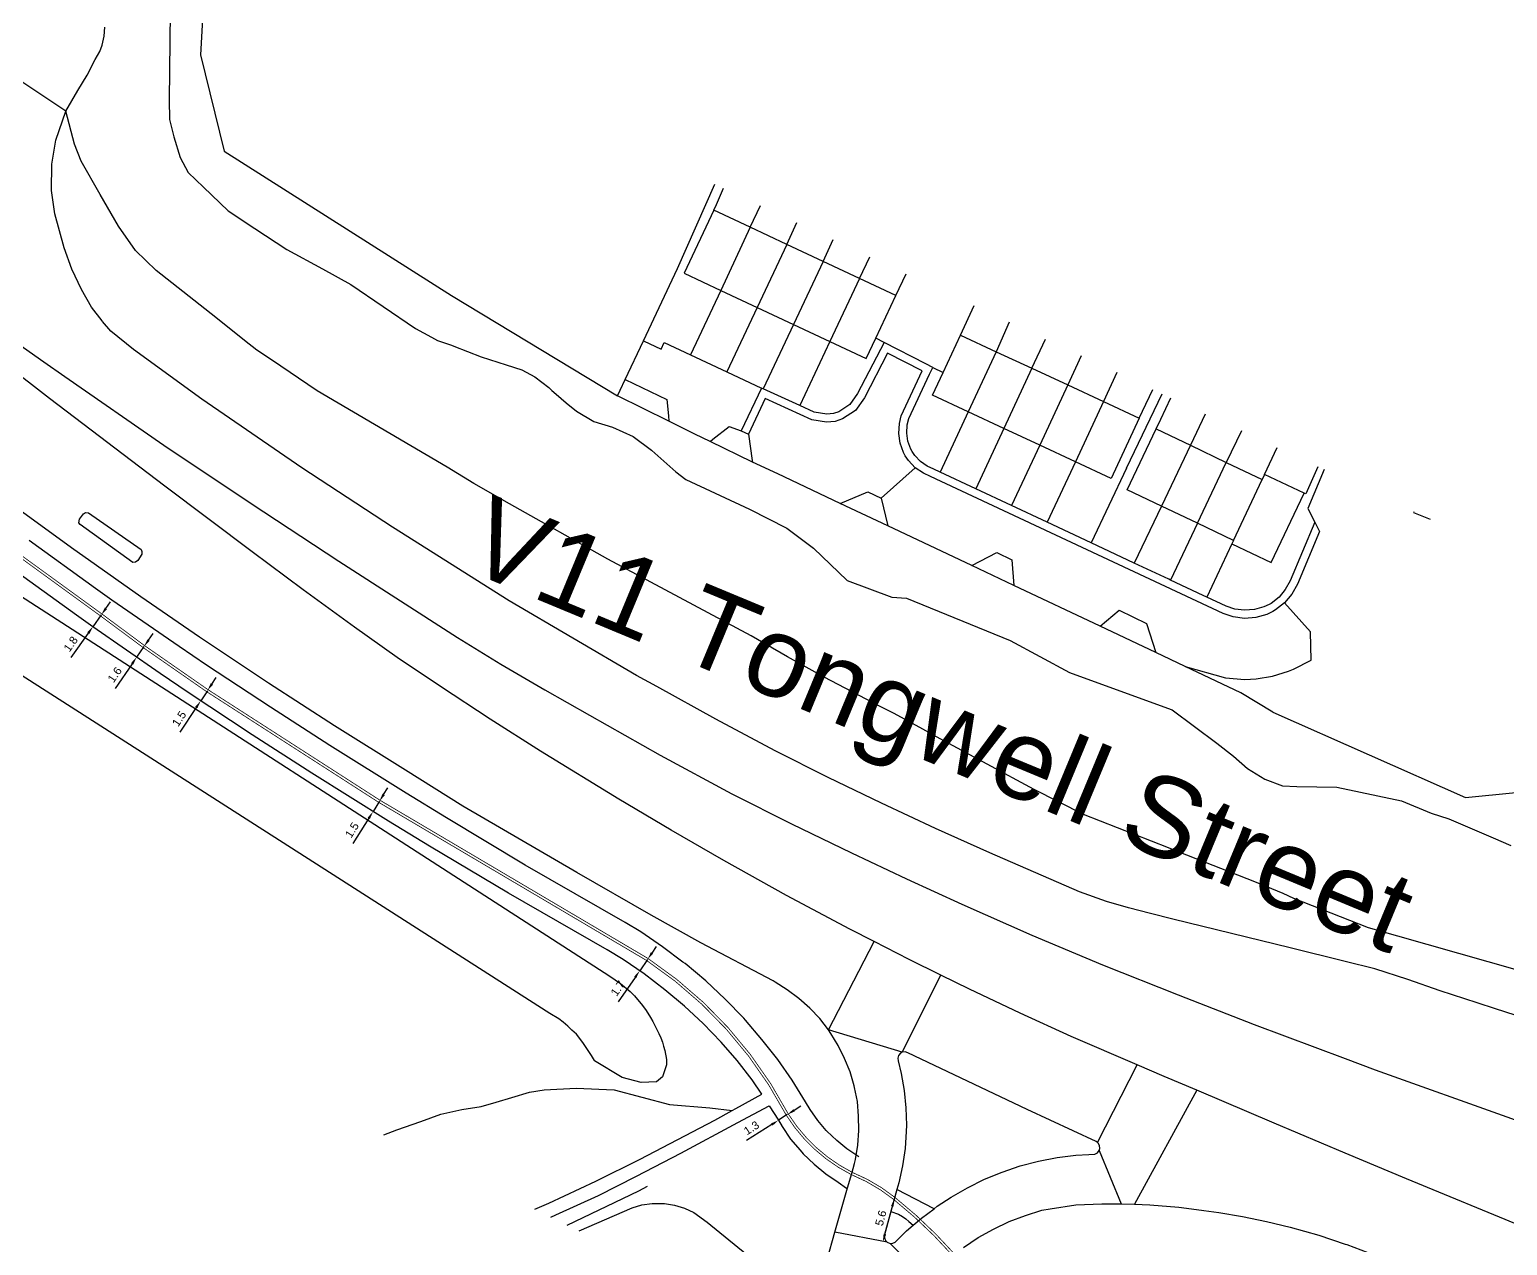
# Model space of a CAD drawing. Header units: millimetres. Extents: x 111502 to 977541, y 8702 to 1044108.
# Drawn here: x 488835.6 to 489020.3, y 239511.8 to 239663.6 of the extents above; entities that cross this region are included whole.
import ezdxf

# ---------------------------------------------------------------- set-up
doc = ezdxf.new("R2010")
doc.units = ezdxf.units.MM
doc.header["$LTSCALE"] = 0.25
doc.linetypes.add('DASHED2', pattern=[9.525, 6.35, -3.175])
for name, color, linetype in [('E HVSS As Laid Dimensions', 30, 'Continuous'), ('E HVSS As Laid HV', 10, 'Continuous'), ('X HVSS Site Background', 8, 'Continuous')]:
    doc.layers.add(name, color=color, linetype=linetype)
doc.styles.add('Arial', font='arial.ttf')
doc.dimstyles.new('HVSS AsLaid', dxfattribs={"dimtxt": 1, "dimasz": 1, "dimexe": 0, "dimexo": 0, "dimgap": 0.5, "dimtad": 1, "dimdec": 1, "dimzin": 1, "dimdsep": 46, "dimtxsty": 'Arial', "dimcen": 0.09, "dimadec": 0, "dimazin": 0, "dimtfac": 1, "dimtdec": 1, "dimtmove": 0, "dimatfit": 3, "dimfxl": 1, "dimtolj": 1, "dimtzin": 0, "dimarcsym": 0})

# ---------------------------------------------------------------- blocks, each defined once
blk = doc.blocks.new('OS MAP 060722')
at = {"layer": 'X HVSS Site Background'}
for points in [[(42.63, 539.5), (42.48, 528.55), (42.53, 526.1), (43.09, 523.95), (43.86, 521.37), (44.88, 519.48), (46.81, 517.63), (49.88, 514.69), (53.22, 512.49), (57.19, 509.88), (61.66, 507.44), (65.21, 505.5), (73.28, 499.99), (75.29, 498.9), (76.02, 498.51), (77.77, 497.9), (78.08, 497.8), (81.48, 496.46), (84.59, 495.45), (86.55, 494.81), (88.19, 493.97), (89.91, 492.61), (90.31, 492.26), (90.83, 491.8), (92.08, 490.7), (93.37, 489.68), (95.56, 488.37), (97.89, 487.65), (100.46, 486.51), (102.75, 484.78), (102.78, 484.75), (105.8, 482.1), (107.03, 481.12), (114.98, 477.44), (119.67, 475.03), (122.98, 472.54), (127.21, 468.51), (132.76, 466.43), (134.62, 466.29), (147.54, 461.01), (154.97, 457.01), (158.5, 455.73), (167.79, 452.36), (173.39, 448.21), (175.46, 446.55), (177.22, 445.04), (179.38, 443.68), (181.57, 442.88), (183.39, 442.77), (188.38, 442.71), (196.45, 441.01), (200.15, 439.45), (202.34, 438.73), (207.88, 436.35), (210.09, 435.4)], [(127.67, 662.24), (121.27, 663.59), (121.24, 663.58), (120.8, 663.44), (101.62, 642.9), (89.09, 629.46), (74.86, 614.19), (49.26, 586.65), (47.01, 544.65), (46.4, 534.16), (49.39, 522.14), (77.78, 504.11), (98.49, 491.58)], [(29.58, 527.14), (31.07, 529.74), (32.27, 531.64), (33.27, 533.59), (33.82, 534.59), (34.12, 535.39), (34.37, 536.49), (34.47, 537.64)], [(29.58, 527.14), (20.56, 533.13)], [(219.17, 411.48), (208.18, 415), (205.9, 415.77), (201.29, 417.26), (197.22, 418.69), (193.11, 420.01), (189.42, 420.93), (182.55, 422.63), (175.21, 424.42), (167.86, 426.21), (165.1, 426.91), (162.34, 427.63), (159.59, 428.4), (156.22, 429.63), (145.02, 434.48), (138.23, 437.54), (131.47, 440.68), (124.81, 443.89), (118.22, 447.23), (110.78, 451.18), (103.42, 455.29), (100.89, 456.64), (84.96, 465.96), (70.4, 475.19), (59.07, 482.58), (46.6, 491.18), (38.03, 497.38), (35.21, 499.64), (34.18, 500.87), (34.12, 500.95), (32.78, 502.66), (31.53, 504.88), (30.33, 507.41), (29.38, 510.05), (28.21, 514.3), (27.82, 517.25), (27.83, 520.51), (28.36, 523.51), (29.58, 527.14)], [(222.8, 416.48), (199.65, 423.03), (192.31, 425.11), (183, 428.8), (181.66, 429.41), (178.12, 430.86), (168.69, 434.58), (167.34, 435.11), (156.72, 439.3), (150.54, 442.4), (138.81, 448.72), (136.26, 450.17), (132.97, 451.92), (131.34, 452.79), (124.32, 456.42), (119.74, 458.99), (115.22, 461.59), (97.31, 471.16), (85.01, 478.09), (80.54, 480.61), (77.23, 482.66), (60.99, 492.22), (55.28, 496.06), (53.45, 497.3), (51.93, 498.5), (48.32, 501.36), (40.87, 507.25), (38.29, 509.72), (36.18, 512.77), (33.86, 516.75), (31.49, 520.9), (30.69, 523.02), (29.58, 527.14)], [(124.87, 412.39), (123.77, 413.79), (122.52, 415.09), (121.17, 416.29), (119.72, 417.39), (118.22, 418.34), (117.97, 418.49), (108.92, 423.24), (102.72, 426.69), (93.42, 432.04), (79.17, 440.34), (72.02, 444.84), (63.17, 450.34), (54.92, 455.69), (46.27, 461.44), (38.97, 466.49), (30.32, 472.59), (22.82, 478.04)], [(101.75, 498.47), (106.01, 507.5), (110.68, 518.02)], [(110.55, 514.77), (110.87, 515.49), (111.76, 517.51)], [(128.67, 396.53), (127.16, 397.5), (125.89, 398.54), (124.67, 399.71), (124.56, 399.82), (123.52, 401.05), (122.56, 402.43), (121.98, 403.41), (120.31, 406.09), (118.53, 408.69), (116.54, 411.18), (114.49, 413.58), (114.27, 413.86), (111.97, 416.21), (109.54, 418.49), (106.96, 420.66), (106.68, 420.82), (104.11, 422.75), (101.42, 424.63), (99.48, 425.8), (86.98, 432.96), (77.14, 438.85), (72.1, 441.94), (62.56, 447.89), (55.17, 452.68), (47.18, 457.92), (43.74, 460.27), (35.35, 466.06), (33.3, 467.51), (25.02, 473.5)], [(115.09, 512.63), (116.37, 515.35)], [(110.55, 514.77), (106.85, 506.9), (111.4, 504.76)], [(115.09, 512.63), (110.55, 514.77)], [(115.09, 512.63), (111.4, 504.76)], [(119.64, 510.5), (115.09, 512.63)], [(119.64, 510.5), (120.92, 513.22)], [(119.64, 510.5), (115.95, 502.63)], [(124.19, 508.37), (119.64, 510.5)], [(124.19, 508.37), (125.46, 511.09)], [(124.19, 508.37), (120.49, 500.5)], [(128.73, 506.24), (124.19, 508.37)], [(128.73, 506.24), (130.01, 508.96)], [(11.83, 506.42), (26.86, 495.82), (29.47, 494.01), (41.84, 485.42), (52.73, 478.13), (63.68, 470.94), (78.5, 461.4), (83.95, 458.08), (89.45, 454.86), (94.99, 451.68), (103.85, 446.69), (112.81, 441.88), (120.25, 438.12), (127.75, 434.48), (134.62, 431.25), (141.51, 428.09), (150.27, 424.22), (159.1, 420.52), (168.56, 416.74), (178.06, 413.07), (189.42, 408.8), (193.14, 407.4), (210.2, 401.3), (222.78, 396.58)], [(128.73, 506.24), (125.04, 498.36)], [(133.28, 504.1), (128.73, 506.24)], [(133.28, 504.1), (134.56, 506.83)], [(130.57, 423.4), (127.51, 424.97), (119.61, 429.17), (111.79, 433.52), (105.22, 437.33), (98.68, 441.2), (88.89, 447.18), (82.61, 451.19), (76.38, 455.27), (70.98, 458.91), (65.66, 462.67), (59.26, 467.35), (52.88, 472.08), (41.95, 480.29), (27.57, 491.25), (17.05, 499.36), (9.1, 505.59)], [(111.4, 504.76), (107.62, 496.7)], [(111.4, 504.76), (115.95, 502.63)], [(130.78, 498.78), (133.28, 504.1)], [(115.95, 502.63), (112.17, 494.57)], [(115.95, 502.63), (120.49, 500.5)], [(141.34, 499.17), (143.05, 502.85)], [(120.49, 500.5), (116.72, 492.45)], [(120.49, 500.5), (125.04, 498.36)], [(147.43, 500.8), (145.81, 497.09)], [(125.04, 498.36), (129.59, 496.23), (130.78, 498.78)], [(131.8, 498.26), (130.78, 498.78)], [(139.17, 494.49), (141.34, 499.17)], [(141.34, 499.17), (145.81, 497.09)], [(150.28, 495.02), (151.96, 498.67)], [(99.46, 493.64), (101.75, 498.47)], [(101.75, 498.47), (103.96, 497.42), (104.33, 498.23), (107.62, 496.7)], [(107.62, 496.7), (112.17, 494.57)], [(135.71, 482.6), (134.87, 483.49), (134.46, 484.09), (134.23, 484.52), (133.82, 485.67), (133.64, 486.88), (133.72, 488.11), (133.96, 489.07), (136.58, 494.69), (132.23, 496.91), (129.36, 491.33), (128.23, 489.76), (126.61, 488.69), (125.69, 488.39), (124.61, 488.28), (122.77, 488.6), (116.97, 491.23), (114.86, 486.79)], [(125.04, 498.36), (121.29, 490.37)], [(131.8, 498.26), (128.5, 491.86), (127.52, 490.49), (126.17, 489.6), (125.48, 489.38), (124.64, 489.29), (123.07, 489.56), (121.29, 490.37)], [(137.9, 495.14), (137.04, 495.58), (131.8, 498.26)], [(145.81, 497.09), (142.31, 489.58)], [(145.81, 497.09), (150.28, 495.02)], [(138.81, 482.05), (138.03, 482.41), (137.21, 482.78), (136.37, 483.37), (135.65, 484.12), (135.32, 484.61), (135.15, 484.93), (134.79, 485.91), (134.65, 486.93), (134.71, 487.95), (134.91, 488.73), (137.49, 494.27), (137.9, 495.14)], [(137.9, 495.14), (139.17, 494.49)], [(150.28, 495.02), (146.78, 487.5)], [(150.28, 495.02), (154.75, 492.94)], [(156.44, 496.58), (154.75, 492.94)], [(98.49, 491.58), (98.83, 492.3), (99.46, 493.64)], [(99.46, 493.64), (104.67, 491.14), (104.87, 489.1), (104.94, 488.4)], [(112.17, 494.57), (116.49, 492.55)], [(142.31, 489.58), (137.85, 491.65), (139.17, 494.49)], [(154.75, 492.94), (151.25, 485.42)], [(154.75, 492.94), (159.21, 490.86)], [(160.9, 494.49), (159.21, 490.86)], [(104.94, 488.4), (98.49, 491.58)], [(116.49, 492.55), (113.96, 487.22)], [(116.72, 492.45), (116.49, 492.55)], [(121.29, 490.37), (116.72, 492.45)], [(162.09, 482.53), (166.53, 491.85)], [(163.68, 488.78), (164.09, 489.65), (165.39, 492.38)], [(165.8, 487.44), (166.39, 488.68), (167.65, 491.32)], [(142.31, 489.58), (138.81, 482.05)], [(146.78, 487.5), (142.31, 489.58)], [(159.21, 490.86), (155.72, 483.35)], [(159.21, 490.86), (163.68, 488.78)], [(171.94, 489.31), (170.07, 485.4)], [(110.07, 485.88), (108.17, 486.8), (104.94, 488.4)], [(110.07, 485.88), (110.42, 486.15), (112.45, 487.73), (113.96, 487.22)], [(146.78, 487.5), (143.28, 479.96)], [(151.25, 485.42), (146.78, 487.5)], [(163.68, 488.78), (160.19, 481.27), (155.72, 483.35)], [(166.46, 477.81), (162.18, 479.85), (165.8, 487.44)], [(165.8, 487.44), (170.07, 485.4)], [(115.38, 483.31), (110.07, 485.88)], [(113.96, 487.22), (114.86, 486.79)], [(114.86, 486.79), (115.35, 483.52), (115.38, 483.31)], [(176.44, 487.21), (174.56, 483.26)], [(151.25, 485.42), (147.74, 477.87)], [(155.72, 483.35), (151.25, 485.42)], [(170.07, 485.4), (166.46, 477.81)], [(170.07, 485.4), (174.56, 483.26)], [(179.33, 481.77), (180.91, 485.11)], [(126.34, 478.13), (118.52, 481.83), (115.38, 483.31)], [(131.46, 478.79), (135.71, 482.6)], [(181.84, 465.72), (180.72, 464.83), (180.39, 464.64), (179.61, 464.27), (178.24, 463.89), (176.82, 463.78), (175.4, 463.96), (174.18, 464.37), (137.61, 481.51), (136.72, 481.91), (135.71, 482.6)], [(143.28, 479.96), (138.81, 482.05)], [(155.72, 483.35), (152.2, 475.78)], [(162.09, 482.53), (157.66, 473.22)], [(170.95, 475.67), (174.56, 483.26)], [(174.56, 483.26), (179.03, 481.14)], [(186, 482.73), (184.48, 479.35), (184.27, 479.44)], [(186.78, 482.36), (184.75, 477.52), (185.61, 475.81)], [(175.44, 473.53), (179.03, 481.14)], [(179.33, 481.77), (179.03, 481.14)], [(184.27, 479.44), (179.33, 481.77)], [(112.83, 402.3), (113.27, 402.54), (116.52, 404.34), (115.32, 406.14), (113.47, 408.54), (111.47, 410.84), (109.22, 413.19), (106.87, 415.34), (104.42, 417.39), (101.82, 419.39), (99.22, 421.19), (97.22, 422.39), (84.87, 429.44), (75.02, 435.34), (69.92, 438.44), (60.32, 444.44), (52.87, 449.24), (44.87, 454.54), (41.37, 456.89), (32.97, 462.74), (30.92, 464.19), (22.57, 470.24), (18.32, 473.39), (11.62, 478.44)], [(126.34, 478.13), (129.77, 479.58), (131.46, 478.79)], [(131.46, 478.79), (132.28, 475.33)], [(147.74, 477.87), (143.28, 479.96)], [(175.24, 473.1), (180.18, 470.77), (184.27, 479.44)], [(31.37, 475.51), (31.21, 475.71), (31.28, 476.18), (31.78, 476.85), (32.06, 477.02), (32.44, 476.96), (39.01, 472.37), (39.09, 472.14), (39.07, 471.82), (38.58, 471.01), (38.31, 470.79), (37.95, 470.76), (31.37, 475.51)], [(132.28, 475.33), (126.34, 478.13)], [(152.2, 475.78), (147.74, 477.87)], [(166.46, 477.81), (163.07, 470.68)], [(170.95, 475.67), (166.46, 477.81)], [(198, 477.11), (197.96, 477.02), (200.02, 476.16)], [(142.76, 470.37), (132.28, 475.33)], [(157.66, 473.22), (152.2, 475.78)], [(170.95, 475.67), (167.57, 468.57)], [(175.44, 473.53), (170.95, 475.67)], [(185.61, 475.81), (182.54, 468.49), (181.93, 467.37), (181.15, 466.44), (180.16, 465.66), (179.92, 465.52), (179.26, 465.21), (178.07, 464.88), (176.85, 464.79), (175.63, 464.94), (174.56, 465.3), (172.11, 466.45)], [(185.61, 475.81), (186.2, 474.63), (183.45, 468.06), (182.76, 466.81), (181.84, 465.72)], [(163.07, 470.68), (157.66, 473.22)], [(175.24, 473.1), (172.11, 466.45)], [(175.44, 473.53), (175.24, 473.1)], [(18.02, 470.39), (97.57, 419.09), (98.87, 418.19), (100.07, 417.19), (100.62, 416.64), (101.62, 415.44), (102.07, 414.79), (102.62, 413.94), (102.92, 413.44), (103.67, 411.94), (103.92, 411.39), (104.12, 410.84), (104.27, 410.34), (104.42, 409.79), (104.62, 408.69), (104.62, 408.14), (104.61, 408.03), (104.14, 406.52), (103.36, 405.9), (101.45, 405.82), (99.09, 406.44), (95.63, 408.51)], [(142.76, 470.37), (145.88, 472.01), (147.75, 471.11), (148, 467.89)], [(148, 467.89), (142.76, 470.37)], [(167.57, 468.57), (167.36, 468.68), (163.07, 470.68)], [(158.81, 462.79), (148, 467.89)], [(172.11, 466.45), (171.68, 466.65), (167.57, 468.57)], [(185.07, 462.1), (181.84, 465.72)], [(158.81, 462.79), (161.17, 464.82), (164.6, 463.16), (165.76, 459.5)], [(165.76, 459.5), (158.81, 462.79)], [(169.41, 457.78), (174.47, 456.35), (176.88, 456.14), (178.28, 456.21), (180.34, 456.58), (182.32, 457.19), (182.97, 457.45), (185.16, 458.55), (185.07, 462.1)], [(95.63, 408.51), (95.62, 408.54), (95.27, 409.19), (94.27, 410.69), (93.82, 411.29), (93.37, 411.84), (92.82, 412.34), (92.32, 412.84), (91.72, 413.34), (91.17, 413.74), (90.07, 414.44), (18.32, 460.29)], [(169.41, 457.78), (165.76, 459.5)], [(176.36, 454.49), (169.41, 457.78)], [(180.39, 452.07), (176.36, 454.49)], [(180.39, 452.07), (204.43, 441.41), (240.93, 445.04), (255.11, 451.34)], [(124.87, 412.39), (130.57, 423.4)], [(138.91, 419.21), (134.95, 421.15), (130.57, 423.4)], [(134.07, 409.58), (138.91, 419.21)], [(163.44, 408.02), (155.19, 411.57), (148.8, 414.46), (142.46, 417.47), (138.91, 419.21)], [(134.07, 409.58), (124.87, 412.39)], [(128.12, 395.69), (128.22, 396.19), (128.52, 397.99), (128.67, 399.79), (128.62, 401.59), (128.47, 403.44), (128.12, 405.19), (128.07, 405.39), (127.57, 407.14), (126.87, 408.79), (126.07, 410.44), (125.17, 411.94), (124.87, 412.39)], [(134.07, 409.58), (133.85, 409.46), (133.62, 409.18), (133.52, 408.83), (133.57, 408.5), (133.94, 406.92), (134.32, 404.79), (134.54, 402.64), (134.6, 400.47), (134.58, 399.7), (134.43, 397.54), (134.11, 395.4), (133.64, 393.28), (133.4, 392.43)], [(158.48, 398.3), (158.29, 398.45), (149.67, 402.43), (134.78, 409.53), (134.43, 409.63), (134.07, 409.58)], [(158.48, 398.3), (163.44, 408.02)], [(170.87, 404.85), (166.8, 406.57), (163.44, 408.02)], [(69.3, 399.27), (70.95, 399.88), (73.92, 400.92), (76.42, 401.83), (79.07, 402.44), (81.46, 402.8), (83.33, 403.33), (85.31, 403.94), (87.53, 404.59), (89.34, 404.9), (93.35, 405.11), (98.07, 404.89), (105.01, 403.04), (110.06, 402.63), (112.83, 402.3)], [(170.87, 404.85), (163.1, 390.59)], [(256.67, 369.1), (256.4, 369.02), (256.12, 369), (255.71, 369.06), (255.33, 369.22), (254.94, 369.39), (252.48, 370.42), (250.03, 371.49), (247.58, 372.56), (244.87, 373.69), (229.48, 380.12), (212, 387.59), (197.07, 393.77), (189.42, 396.99), (180.55, 400.74), (170.87, 404.85)], [(90.18, 389), (90.82, 389.29), (96.12, 391.69), (100.87, 394.09), (106.42, 396.99), (113.52, 400.79), (117.47, 402.89), (118.62, 401.09), (119.07, 400.29), (120.12, 398.74), (121.32, 397.34), (121.72, 396.89), (123.07, 395.59), (124.52, 394.39), (126.07, 393.34), (127.12, 392.59), (127.22, 392.64)], [(88.16, 389.99), (89.92, 390.74), (95.82, 393.49), (101.32, 396.24), (110.67, 401.09), (112.83, 402.3)], [(138.06, 390.04), (138.46, 390.34), (140.2, 391.48), (142.25, 392.66), (144.36, 393.71), (146.54, 394.62), (148.82, 395.39), (151.11, 395.98), (153.43, 396.42), (155.77, 396.71), (157.37, 396.81), (158.13, 396.86), (158.45, 397.03), (158.68, 397.32)], [(158.68, 397.32), (158.75, 397.56), (158.72, 397.92), (158.55, 398.24), (158.48, 398.3)], [(158.68, 397.32), (161.42, 390.64)], [(127.22, 392.64), (127.77, 394.44), (128.12, 395.69)], [(92.23, 387.99), (101.17, 392.29), (102.25, 392.85)], [(125.66, 387.09), (127.22, 392.64)], [(133.4, 392.43), (132.66, 389.68)], [(138.06, 390.04), (133.4, 392.43)], [(93.7, 387.26), (100.33, 390.15), (101.56, 390.51), (102.82, 390.7), (104.38, 390.69), (105.64, 390.48), (106.87, 390.11), (108.03, 389.56), (109.71, 388.37), (114.66, 384.31), (115.35, 383.82), (115.94, 383.22), (116.42, 382.53), (116.89, 381.37), (117.02, 380.54), (117.01, 379.69), (116.84, 378.87), (116.54, 378.08), (116.24, 377.58), (116.01, 376.29)], [(132.66, 389.68), (131.88, 386.76), (131.86, 386.4), (132, 386.06), (132.21, 385.84)], [(132.66, 389.68), (133.61, 389.35), (134.12, 389.07), (134.53, 388.78), (134.91, 388.45), (135.46, 387.99)], [(135.46, 387.99), (136.48, 388.86), (138.06, 390.04)], [(141.72, 385.19), (143.57, 386.44), (145.47, 387.49), (147.42, 388.44), (149.47, 389.19), (151.52, 389.84), (152.57, 390.04), (155.77, 390.54), (159.02, 390.64), (161.42, 390.64)], [(161.42, 390.64), (163.1, 390.59)], [(163.1, 390.59), (165.02, 390.54), (168.62, 390.24), (169.57, 390.12), (171.76, 389.83), (173.61, 389.57), (176.6, 389.05), (179.57, 388.44), (182.53, 387.75), (186.11, 386.74), (189.42, 385.62), (189.63, 385.55), (193.1, 384.24), (196.56, 382.89), (200.01, 381.54), (203.48, 380.22), (214.37, 376.18), (221.2, 373.69), (225.29, 372.19), (249.81, 363.34), (253.96, 361.84)], [(132.55, 385.71), (132.91, 385.73), (133.18, 385.85), (134.6, 387.26), (135.46, 387.99)], [(122.11, 373.29), (122.19, 373.69), (122.39, 374.67), (123.48, 379.22), (124.65, 383.49), (124.71, 383.69), (125.66, 387.09)], [(132.21, 385.84), (125.66, 387.09)], [(132.21, 385.84), (132.55, 385.71)], [(132.55, 385.71), (137.18, 381.08)]]:
    blk.add_lwpolyline(points, dxfattribs=at)
blk = doc.blocks.new('*D1880')
at = {"layer": 'Defpoints', "color": 0, "transparency": 16777216}
for p in [(488943.68, 239517.62), (488943.68, 239517.62), (488942.23, 239512.21)]:
    blk.add_point(p, dxfattribs=at)
at = {"layer": 'E HVSS As Laid Dimensions', "color": 0, "lineweight": -2, "transparency": 16777216}
blk.add_line((488942.49, 239513.18), (488943.42, 239516.65), dxfattribs=at)
at = {"layer": 'E HVSS As Laid Dimensions', "color": 0, "transparency": 16777216}
for points in [[(488943.26, 239516.7), (488943.58, 239516.61), (488943.68, 239517.62)], [(488942.33, 239513.22), (488942.65, 239513.13), (488942.23, 239512.21)]]:
    blk.add_solid(points, dxfattribs=at)
at = {"layer": 'E HVSS As Laid Dimensions', "color": 0, "transparency": 16777216, "insert": (488941.98, 239515.18), "char_height": 1, "attachment_point": 5, "rotation": 74.9915, "style": 'Arial'}
blk.add_mtext('\\A1;5.6', dxfattribs=at)
blk = doc.blocks.new('*D1881')
at = {"layer": 'Defpoints', "color": 0, "transparency": 16777216}
for p in [(488929.2, 239527.4), (488930.3, 239528.1), (488930.3, 239528.1)]:
    blk.add_point(p, dxfattribs=at)
at = {"layer": 'E HVSS As Laid Dimensions', "color": 0, "lineweight": -2, "transparency": 16777216}
for p, q in [((488931.14, 239528.64), (488931.98, 239529.18)), ((488928.36, 239526.86), (488925.22, 239524.86)), ((488930.3, 239528.1), (488929.2, 239527.4))]:
    blk.add_line(p, q, dxfattribs=at)
at = {"layer": 'E HVSS As Laid Dimensions', "color": 0, "transparency": 16777216}
for points in [[(488931.05, 239528.78), (488931.23, 239528.5), (488930.3, 239528.1)], [(488928.27, 239527), (488928.45, 239526.72), (488929.2, 239527.4)]]:
    blk.add_solid(points, dxfattribs=at)
at = {"layer": 'E HVSS As Laid Dimensions', "color": 0, "transparency": 16777216, "insert": (488925.82, 239526.44), "char_height": 1, "attachment_point": 5, "rotation": 32.5741, "style": 'Arial'}
blk.add_mtext('\\A1;1.3', dxfattribs=at)
blk = doc.blocks.new('*D1882')
at = {"layer": 'Defpoints', "color": 0, "transparency": 16777216}
for p in [(488912.83, 239547.47), (488912.83, 239547.47), (488911.86, 239546.07)]:
    blk.add_point(p, dxfattribs=at)
at = {"layer": 'E HVSS As Laid Dimensions', "color": 0, "lineweight": -2, "transparency": 16777216}
for p, q in [((488913.4, 239548.29), (488913.97, 239549.11)), ((488912.83, 239547.47), (488911.86, 239546.07)), ((488911.29, 239545.25), (488909.17, 239542.19))]:
    blk.add_line(p, q, dxfattribs=at)
at = {"layer": 'E HVSS As Laid Dimensions', "color": 0, "transparency": 16777216}
for points in [[(488913.26, 239548.39), (488913.54, 239548.2), (488912.83, 239547.47)], [(488911.16, 239545.34), (488911.43, 239545.16), (488911.86, 239546.07)]]:
    blk.add_solid(points, dxfattribs=at)
at = {"layer": 'E HVSS As Laid Dimensions', "color": 0, "transparency": 16777216, "insert": (488909.12, 239543.88), "char_height": 1, "attachment_point": 5, "rotation": 55.3048, "style": 'Arial'}
blk.add_mtext('\\A1;1.7', dxfattribs=at)
blk = doc.blocks.new('*D1883')
at = {"layer": 'Defpoints', "color": 0, "transparency": 16777216}
for p in [(488879.34, 239567.24), (488879.34, 239567.24), (488878.55, 239565.97)]:
    blk.add_point(p, dxfattribs=at)
at = {"layer": 'E HVSS As Laid Dimensions', "color": 0, "lineweight": -2, "transparency": 16777216}
for p, q in [((488879.87, 239568.09), (488880.4, 239568.94)), ((488879.34, 239567.24), (488878.55, 239565.97)), ((488878.02, 239565.12), (488876.04, 239561.96))]:
    blk.add_line(p, q, dxfattribs=at)
at = {"layer": 'E HVSS As Laid Dimensions', "color": 0, "transparency": 16777216}
for points in [[(488879.73, 239568.18), (488880.02, 239568), (488879.34, 239567.24)], [(488877.88, 239565.21), (488878.16, 239565.03), (488878.55, 239565.97)]]:
    blk.add_solid(points, dxfattribs=at)
at = {"layer": 'E HVSS As Laid Dimensions', "color": 0, "transparency": 16777216, "insert": (488875.91, 239563.65), "char_height": 1, "attachment_point": 5, "rotation": 57.9946, "style": 'Arial'}
blk.add_mtext('\\A1;1.5', dxfattribs=at)
blk = doc.blocks.new('*D1884')
at = {"layer": 'Defpoints', "color": 0, "transparency": 16777216}
for p in [(488857.86, 239581.06), (488857.86, 239581.06), (488857.03, 239579.81)]:
    blk.add_point(p, dxfattribs=at)
at = {"layer": 'E HVSS As Laid Dimensions', "color": 0, "lineweight": -2, "transparency": 16777216}
for p, q in [((488858.41, 239581.89), (488858.96, 239582.72)), ((488857.86, 239581.06), (488857.03, 239579.81)), ((488856.47, 239578.97), (488854.41, 239575.86))]:
    blk.add_line(p, q, dxfattribs=at)
at = {"layer": 'E HVSS As Laid Dimensions', "color": 0, "transparency": 16777216}
for points in [[(488858.27, 239581.98), (488858.55, 239581.8), (488857.86, 239581.06)], [(488856.34, 239579.06), (488856.61, 239578.88), (488857.03, 239579.81)]]:
    blk.add_solid(points, dxfattribs=at)
at = {"layer": 'E HVSS As Laid Dimensions', "color": 0, "transparency": 16777216, "insert": (488854.33, 239577.56), "char_height": 1, "attachment_point": 5, "rotation": 56.4755, "style": 'Arial'}
blk.add_mtext('\\A1;1.5', dxfattribs=at)
blk = doc.blocks.new('*D1885')
at = {"layer": 'Defpoints', "color": 0, "transparency": 16777216}
for p in [(488849.93, 239586.56), (488849.93, 239586.56), (488849.02, 239585.24)]:
    blk.add_point(p, dxfattribs=at)
at = {"layer": 'E HVSS As Laid Dimensions', "color": 0, "lineweight": -2, "transparency": 16777216}
for p, q in [((488850.5, 239587.38), (488851.07, 239588.2)), ((488849.93, 239586.56), (488849.02, 239585.24)), ((488848.45, 239584.42), (488846.33, 239581.35))]:
    blk.add_line(p, q, dxfattribs=at)
at = {"layer": 'E HVSS As Laid Dimensions', "color": 0, "transparency": 16777216}
for points in [[(488850.36, 239587.47), (488850.63, 239587.29), (488849.93, 239586.56)], [(488848.31, 239584.51), (488848.59, 239584.32), (488849.02, 239585.24)]]:
    blk.add_solid(points, dxfattribs=at)
at = {"layer": 'E HVSS As Laid Dimensions', "color": 0, "transparency": 16777216, "insert": (488846.28, 239583.05), "char_height": 1, "attachment_point": 5, "rotation": 55.3758, "style": 'Arial'}
blk.add_mtext('\\A1;1.6', dxfattribs=at)
blk = doc.blocks.new('*D1886')
at = {"layer": 'Defpoints', "color": 0, "transparency": 16777216}
for p in [(488844.59, 239590.52), (488844.59, 239590.52), (488843.55, 239589.05)]:
    blk.add_point(p, dxfattribs=at)
at = {"layer": 'E HVSS As Laid Dimensions', "color": 0, "lineweight": -2, "transparency": 16777216}
for p, q in [((488845.17, 239591.33), (488845.75, 239592.15)), ((488844.59, 239590.52), (488843.55, 239589.05)), ((488842.97, 239588.23), (488840.81, 239585.19))]:
    blk.add_line(p, q, dxfattribs=at)
at = {"layer": 'E HVSS As Laid Dimensions', "color": 0, "transparency": 16777216}
for points in [[(488845.04, 239591.43), (488845.31, 239591.24), (488844.59, 239590.52)], [(488842.84, 239588.33), (488843.11, 239588.14), (488843.55, 239589.05)]]:
    blk.add_solid(points, dxfattribs=at)
at = {"layer": 'E HVSS As Laid Dimensions', "color": 0, "transparency": 16777216, "insert": (488840.78, 239586.89), "char_height": 1, "attachment_point": 5, "rotation": 54.6236, "style": 'Arial'}
blk.add_mtext('\\A1;1.8', dxfattribs=at)

msp = doc.modelspace()

# ---------------------------------------------------------------- linework, layer by layer
at = {"lineweight": 0}
msp.add_circle((488727.82, 239008.33), 11388.42, dxfattribs=at)
at = {"layer": 'E HVSS As Laid HV', "linetype": 'DASHED2', "lineweight": 0, "flags": 128}
for points in [[(488049.85, 238361.02, 0.1, 0.1, 0.043292), (488055.85, 238356.46, 0.1, 0.1, 0.249429), (488065.34, 238357.03, 0.1, 0.1, -0.12676), (488071.38, 238359.34, 0.1, 0.1, 0), (488082.16, 238361.79, 0.1, 0.1, 0.073615), (488100.17, 238368.51, 0.1, 0.1, 0), (488104.21, 238370.57, 0.1, 0.1, -0.125377), (488106.89, 238371.25, 0.1, 0.1, 0.140227), (488109.58, 238371.64, 0.1, 0.1, -0.055552), (488120.71, 238376.61, 0.1, 0.1, -0.03367), (488143.51, 238381.21, 0.1, 0.1, 0), (488185.48, 238388.09, 0.1, 0.1, 0), (488205.47, 238391.37, 0.1, 0.1, 0), (488227.58, 238394.9, 0.1, 0.1, 0), (488242.52, 238397.22, 0.1, 0.1, 0.044719), (488268.73, 238403.64, 0.1, 0.1, 0.028304), (488299.33, 238416.07, 0.1, 0.1, -0.027034), (488335.25, 238429.66, 0.1, 0.1, -0.034397), (488384.74, 238437.84, 0.1, 0.1, 0), (488429.8, 238443.46, 0.1, 0.1, 0), (488477.01, 238448.67, 0.1, 0.1, 0), (488506.34, 238451.72, 0.1, 0.1, -0.044149), (488529.62, 238451.53, 0.1, 0.1, -0.127565), (488563.16, 238437.32, 0.1, 0.1, -0.080259), (488582.78, 238415.29, 0.1, 0.1, -0.002449), (488588.66, 238405.45, 0.1, 0.1, 0.217389), (488600.8, 238397.35, 0.1, 0.1, 0.086441), (488616.6, 238399.34, 0.1, 0.1, 0), (488627.95, 238402, 0.1, 0.1, 0), (488631.4, 238402.98, 0.1, 0.1, 0), (488646.35, 238407.49, 0.1, 0.1, 0), (488658.59, 238411.38, 0.1, 0.1, 0.051422), (488672.85, 238417.51, 0.1, 0.1, 0.113478), (488681.51, 238426.85, 0.1, 0.1, 0.125867), (488686.78, 238443.08, 0.1, 0.1, -0.336809), (488688, 238444.36, 0.1, 0.1, 0), (488693.36, 238444.82, 0.1, 0.1, 0), (488708.54, 238446.1, 0.1, 0.1, 0.084786), (488731.8, 238452.7, 0.1, 0.1, 0.047226), (488745.23, 238462.25, 0.1, 0.1, 0), (488760.22, 238467.87, 0.1, 0.1, 0.158284), (488761.41, 238468.98, 0.1, 0.1, -0.065128), (488766.61, 238472.66, 0.1, 0.1, -0.103015), (488776.98, 238474.94, 0.1, 0.1, -0.031939), (488809.75, 238477.25, 0.1, 0.1, -0.050483), (488838.51, 238474.38, 0.1, 0.1, -0.067758), (488842.86, 238471.99, 0.1, 0.1, 0.080177), (488858.21, 238467.41, 0.1, 0.1, 0.060601), (488901.26, 238467.09, 0.1, 0.1, 0), (488911.18, 238468.82, 0.1, 0.1, 0.049707), (488942.45, 238479.06, 0.1, 0.1, 0.013298), (488964.18, 238490.44, 0.1, 0.1, -0.022655), (488978.74, 238497.39, 0.1, 0.1, 0.196232), (488980.14, 238498.97, 0.1, 0.1, -0.253489), (488982.13, 238501.17, 0.1, 0.1, 0), (488987.85, 238502.85, 0.1, 0.1, -0.016852), (489028.65, 238511.53, 0.1, 0.1, 0), (489064.68, 238519.37, 0.1, 0.1, 0), (489092.6, 238525.94, 0.1, 0.1, 0), (489110.62, 238530.22, 0.1, 0.1, -0.168964), (489113.8, 238529.89, 0.1, 0.1, 0.155476), (489117.28, 238529.55, 0.1, 0.1, -0.044111), (489125.18, 238530.67, 0.1, 0.1, -0.065922), (489143.9, 238528.42, 0.1, 0.1, 0.123292), (489167.74, 238528.23, 0.1, 0.1, 0), (489177.87, 238530.79, 0.1, 0.1, 0.111936), (489198.83, 238544.03, 0.1, 0.1, -0.120963), (489214.56, 238557.05, 0.1, 0.1, -0.063814), (489237.49, 238563.51, 0.1, 0.1, -0.04178), (489258.82, 238564.44, 0.1, 0.1, 0.048643), (489279.28, 238566.29, 0.1, 0.1, 0.064939), (489307.78, 238576.11, 0.1, 0.1, 0.053659), (489329.53, 238588.55, 0.1, 0.1, 0), (489351.03, 238605.07, 0.1, 0.1, 0.156242), (489352.91, 238608.36, 0.1, 0.1, -0.231021), (489354.62, 238611.15, 0.1, 0.1, 0), (489363.78, 238616.2, 0.1, 0.1, 0), (489402.16, 238633.68, 0.1, 0.1, 0), (489449.01, 238656.56, 0.1, 0.1, 0), (489479.46, 238672.61, 0.1, 0.1, 0), (489499.38, 238683.44, 0.1, 0.1, 0), (489523.44, 238697.17, 0.1, 0.1, -0.050111), (489544.38, 238705.31, 0.1, 0.1, -0.210516), (489546.71, 238704.83, 0.1, 0.1, 0.12699), (489550.26, 238704.55, 0.1, 0.1, 0), (489562.86, 238706.37, 0.1, 0.1, 0.051967), (489592.85, 238713.33, 0.1, 0.1, 0.039736), (489612.67, 238723.9, 0.1, 0.1, 0.361899), (489612.77, 238731.59, 0.1, 0.1, -0.0428), (489604.8, 238743.89, 0.1, 0.1, 0), (489596.89, 238759.27, 0.1, 0.1, 0), (489594.54, 238764.02, 0.1, 0.1, 0), (489593.42, 238771.07, 0.1, 0.1, -0.047395), (489588.97, 238792.2, 0.1, 0.1, -0.061151), (489591.75, 238813.07, 0.1, 0.1, 0), (489595.98, 238834.74, 0.1, 0.1, 0.029056), (489599.1, 238866.68, 0.1, 0.1, 0.042858), (489598.56, 238879.21, 0.1, 0.1, 0.096718), (489597.5, 238885.39, 0.1, 0.1, -0.085047), (489596.76, 238891.13, 0.1, 0.1, 0.025248), (489594.56, 238918.33, 0.1, 0.1, 0.02521), (489591.84, 238934.92, 0.1, 0.1, 0.025218), (489581.22, 238973.22, 0.1, 0.1, 0.025213), (489565.46, 239002.07, 0.1, 0.1, 0.025205), (489546.57, 239036.34, 0.1, 0.1, 0), (489544.96, 239039.08, 0.1, 0.1, 0.194566), (489543.81, 239040.19, 0.1, 0.1, -0.145758), (489542.41, 239040.99, 0.1, 0.1, 0), (489537.48, 239049.1, 0.1, 0.1, 0), (489519.68, 239080.29, 0.1, 0.1, 0), (489507.11, 239101.87, 0.1, 0.1, 0), (489499.11, 239115.39, 0.1, 0.1, 0), (489490.47, 239133.02, 0.1, 0.1, 0), (489471.33, 239163.83, 0.1, 0.1, 0.055115), (489460.23, 239181, 0.1, 0.1, 0), (489453.38, 239190.45, 0.1, 0.1, 0.108248), (489437.19, 239204.77, 0.1, 0.1, 0.054478), (489419.75, 239213.02, 0.1, 0.1, -0.118377), (489406.27, 239222.88, 0.1, 0.1, -0.097572), (489404.24, 239227.84, 0.1, 0.1, 0.101231), (489402.16, 239232.92, 0.1, 0.1, 0), (489400.41, 239235.05, 0.1, 0.1, 0.070019), (489396.51, 239240.09, 0.1, 0.1, -0.114252), (489392.53, 239245.39, 0.1, 0.1, -0.087192), (489389.88, 239255.92, 0.1, 0.1, 0.121054), (489386.88, 239268.63, 0.1, 0.1, 0), (489381.75, 239277.65, 0.1, 0.1, 0.076698), (489372.45, 239289.31, 0.1, 0.1, 0.012905), (489361.73, 239299.59, 0.1, 0.1, 0), (489343.52, 239317.12, 0.1, 0.1, 0), (489327.34, 239331.64, 0.1, 0.1, 0), (489306.92, 239348.75, 0.1, 0.1, 0), (489285.69, 239365.47, 0.1, 0.1, 0), (489268.57, 239378, 0.1, 0.1, 0), (489253.71, 239388.34, 0.1, 0.1, 0), (489242.89, 239395.37, 0.1, 0.1, 0), (489223.37, 239407.42, 0.1, 0.1, 0.016988), (489205.19, 239419.3, 0.1, 0.1, 0.025408), (489177.73, 239434.18, 0.1, 0.1, 0.030045), (489164.41, 239438.69, 0.1, 0.1, -0.057176), (489150.03, 239445.16, 0.1, 0.1, -0.037373), (489141.44, 239451.21, 0.1, 0.1, 0.04562), (489132.99, 239455.68, 0.1, 0.1, 0), (489119.04, 239462.12, 0.1, 0.1, 0), (489087.45, 239474.35, 0.1, 0.1, 0), (489025.8, 239496.68, 0.1, 0.1, 0), (489006.21, 239504.02, 0.1, 0.1, 0.132612), (488975.41, 239504.8, 0.1, 0.1, -0.212231), (488951.2, 239510.67, 0.1, 0.1, 0.043695), (488943.77, 239517.74, 0.1, 0.1, 0.073111), (488938.41, 239520.89, 0.1, 0.1, -0.136067), (488930.43, 239528.17, 0.1, 0.1, 0.125496), (488912.91, 239547.6, 0.1, 0.1, 0), (488879.42, 239567.37, 0.1, 0.1, 0), (488857.94, 239581.18, 0.1, 0.1, 0), (488850.02, 239586.68, 0.1, 0.1, 0), (488844.68, 239590.64, 0.1, 0.1, 0), (488820.98, 239607.87, 0.1, 0.1, 0), (488807.42, 239617.84, 0.1, 0.1, 0), (488783.69, 239637.76, 0.1, 0.1, 0.055588), (488773.84, 239643.1, 0.1, 0.1, 0), (488769.47, 239645.13, 0.1, 0.1, 0.102418), (488748.49, 239647.44, 0.1, 0.1, 0.010269), (488739.83, 239646.32, 0.1, 0.1, 0.017149), (488721.17, 239642.71, 0.1, 0.1, 0), (488703.52, 239638.29, 0.1, 0.1, 0), (488684.74, 239633.45, 0.1, 0.1, -0.348232), (488679.83, 239636.65, 0.1, 0.1, 0), (488672.71, 239654.18, 0.1, 0.1, 0), (488665.06, 239672.4, 0.1, 0.1, 0.02461), (488661.23, 239676.83, 0.1, 0.1, -0.098784), (488653.56, 239694.35, 0.1, 0.1, 0), (488649.58, 239710.12, 0.1, 0.1, -0.152415), (488652.39, 239736.71, 0.1, 0.1, -0.114865), (488665.19, 239753.47, 0.1, 0.1, 0), (488671.19, 239758.28, 0.1, 0.1, 0), (488691.64, 239774.48, 0.1, 0.1, 0), (488702.05, 239782.38, 0.1, 0.1, -0.376272), (488709.53, 239781.64, 0.1, 0.1, 0), (488717.14, 239773.86, 0.1, 0.1, 0.098671), (488741.06, 239758.61, 0.1, 0.1, 0.116217), (488770.49, 239757.14, 0.1, 0.1, 0.128766), (488794.57, 239769.23, 0.1, 0.1, 0), (488836.78, 239807.94, 0.1, 0.1, 0.031698), (488855.86, 239830.26, 0.1, 0.1, 0), (488860.55, 239837.2, 0.1, 0.1, 0.031202), (488871.92, 239859.41, 0.1, 0.1, -0.045048), (488875.94, 239864.93, 0.1, 0.1, -0.389021), (488888.07, 239866.08, 0.1, 0.1, 0), (488899.33, 239854.6, 0.1, 0.1, 0), (488913.45, 239843.59, 0.1, 0.1, 0.027841), (488927.62, 239835.21, 0.1, 0.1, 0.088194), (488930.11, 239834.48, 0.1, 0.1, 0.318129), (488938.74, 239839.68, 0.1, 0.1, 0), (488940.4, 239843.92, 0.1, 0.1, -0.032054), (488947.78, 239860.82, 0.1, 0.1, -0.037197), (488956.38, 239875.37, 0.1, 0.1, -0.03843), (488972.34, 239892.52, 0.1, 0.1, 0.137003), (488976.85, 239901.59, 0.1, 0.1, -0.161376), (488977.29, 239902.14, 0.1, 0.1, 0), (488982.99, 239906.9, 0.1, 0.1, 0.21523), (488985.18, 239911.3, 0.1, 0.1, -0.261004), (488988.12, 239915.42, 0.1, 0.1, 0.187052), (488996.14, 239926.23, 0.1, 0.1, 0.042505), (488996.49, 239930.79, 0.1, 0.1, -0.142832), (489002.02, 239950.68, 0.1, 0.1, 0), (489005.8, 239958.18, 0.1, 0.1, 0), (489021.42, 239990.65, 0.1, 0.1, 0), (489030.51, 240012.64, 0.1, 0.1, 0), (489038.79, 240034.31, 0.1, 0.1, 0.012521), (489051.8, 240074.49, 0.1, 0.1, 0), (489059.54, 240100.02, 0.1, 0.1, -0.110114), (489063.24, 240104.92, 0.1, 0.1, 0), (489070.58, 240110.7, 0.1, 0.1, 0.107077), (489074.92, 240117.33, 0.1, 0.1, 0), (489079.82, 240129.38, 0.1, 0.1, 0.11373), (489079.66, 240146.42, 0.1, 0.1, 0.081361), (489074.98, 240156.98, 0.1, 0.1, -0.198321), (489073.44, 240166.24, 0.1, 0.1, 0), (489079.06, 240198.91, 0.1, 0.1, 0), (489085.08, 240242.29, 0.1, 0.1, -0.03024), (489090.29, 240267.72, 0.1, 0.1, -0.040459), (489096.64, 240283.57, 0.1, 0.1, -0.050094), (489111.41, 240306.54, 0.1, 0.1, -0.049248), (489128.07, 240322.85, 0.1, 0.1, -0.02313), (489148.44, 240335.69, 0.1, 0.1, 0), (489158.22, 240339.81, 0.1, 0.1, -0.164254), (489161.9, 240339.68, 0.1, 0.1, 0.047454), (489168.95, 240337.55, 0.1, 0.1, 0.038339), (489182.83, 240334.86, 0.1, 0.1, 0.007658), (489207.17, 240331.98, 0.1, 0.1, 0), (489258.74, 240328.12, 0.1, 0.1, 0.121539), (489278.04, 240331.66, 0.1, 0.1, 0), (489290.08, 240337.65, 0.1, 0.1, -0.095709), (489293.83, 240338.47, 0.1, 0.1, 0), (489321.41, 240337.61, 0.1, 0.1, -0.02822), (489351.71, 240334.75, 0.1, 0.1, 0), (489380.5, 240329.24, 0.1, 0.1, -0.031168), (489392.81, 240326, 0.1, 0.1, 0), (489421.36, 240315.95, 0.1, 0.1, 0), (489433.23, 240310.78, 0.1, 0.1, 0.21112), (489435.97, 240310.9, 0.1, 0.1, 0), (489461.38, 240322.24, 0.1, 0.1, 0.048039), (489480.41, 240334.36, 0.1, 0.1, 0.379008), (489481.43, 240349.32, 0.1, 0.1, 0), (489473.12, 240359.43, 0.1, 0.1, 0), (489464.28, 240371.9, 0.1, 0.1, 0), (489457.35, 240379.76, 0.1, 0.1, -0.186401), (489454.96, 240390.71, 0.1, 0.1, 0), (489456.97, 240401.6, 0.1, 0.1, 0.138043), (489455.74, 240415.17, 0.1, 0.1, 0.069733), (489432.09, 240444.23, 0.1, 0.1, -0.051536), (489411.16, 240468.92, 0.1, 0.1, 0), (489403.19, 240481.87, 0, 0, 0)], [(488050.05, 238361.24, 0.1, 0.1, 0.043174), (488055.99, 238356.72, 0.1, 0.1, 0.248611), (488065.18, 238357.28, 0.1, 0.1, -0.126241), (488071.33, 238359.64, 0.1, 0.1, 0), (488082.1, 238362.09, 0.1, 0.1, 0.07364), (488100.03, 238368.77, 0.1, 0.1, 0), (488104.07, 238370.84, 0.1, 0.1, -0.126099), (488106.91, 238371.55, 0.1, 0.1, 0.140405), (488109.44, 238371.91, 0.1, 0.1, -0.055507), (488120.62, 238376.9, 0.1, 0.1, -0.033672), (488143.47, 238381.5, 0.1, 0.1, 0), (488185.43, 238388.38, 0.1, 0.1, 0), (488205.42, 238391.66, 0.1, 0.1, 0), (488227.54, 238395.2, 0.1, 0.1, 0), (488242.48, 238397.52, 0.1, 0.1, 0.04472), (488268.63, 238403.92, 0.1, 0.1, 0.028307), (488299.21, 238416.34, 0.1, 0.1, -0.027045), (488335.17, 238429.95, 0.1, 0.1, -0.034402), (488384.7, 238438.14, 0.1, 0.1, 0), (488429.76, 238443.76, 0.1, 0.1, 0), (488476.98, 238448.97, 0.1, 0.1, 0), (488506.31, 238452.02, 0.1, 0.1, -0.044201), (488529.67, 238451.82, 0.1, 0.1, -0.12758), (488563.35, 238437.55, 0.1, 0.1, -0.08028), (488583.04, 238415.44, 0.1, 0.1, -0.002449), (488588.92, 238405.61, 0.1, 0.1, 0.217086), (488600.84, 238397.65, 0.1, 0.1, 0.086403), (488616.52, 238399.63, 0.1, 0.1, 0), (488627.87, 238402.29, 0.1, 0.1, 0), (488631.31, 238403.26, 0.1, 0.1, 0), (488646.26, 238407.77, 0.1, 0.1, 0), (488658.5, 238411.67, 0.1, 0.1, 0.05138), (488672.69, 238417.76, 0.1, 0.1, 0.113416), (488681.25, 238427, 0.1, 0.1, 0.125962), (488686.48, 238443.1, 0.1, 0.1, -0.339832), (488687.96, 238444.66, 0.1, 0.1, 0), (488693.34, 238445.12, 0.1, 0.1, 0), (488708.51, 238446.4, 0.1, 0.1, 0.084732), (488731.66, 238452.96, 0.1, 0.1, 0.047347), (488745.07, 238462.51, 0.1, 0.1, 0), (488760.11, 238468.15, 0.1, 0.1, 0.162168), (488761.17, 238469.17, 0.1, 0.1, -0.06573), (488766.48, 238472.93, 0.1, 0.1, -0.102929), (488776.96, 238475.24, 0.1, 0.1, -0.031922), (488809.75, 238477.55, 0.1, 0.1, -0.050528), (488838.6, 238474.67, 0.1, 0.1, -0.067715), (488843.01, 238472.25, 0.1, 0.1, 0.080034), (488858.25, 238467.7, 0.1, 0.1, 0.060588), (488901.21, 238467.39, 0.1, 0.1, 0), (488911.12, 238469.12, 0.1, 0.1, 0.049687), (488942.33, 238479.33, 0.1, 0.1, 0.013296), (488964.03, 238490.71, 0.1, 0.1, -0.022647), (488978.61, 238497.67, 0.1, 0.1, 0.193917), (488979.86, 238499.06, 0.1, 0.1, -0.252862), (488982.04, 238501.45, 0.1, 0.1, 0), (488987.78, 238503.14, 0.1, 0.1, -0.016853), (489028.59, 238511.82, 0.1, 0.1, 0), (489064.61, 238519.66, 0.1, 0.1, 0), (489092.53, 238526.23, 0.1, 0.1, 0), (489110.55, 238530.52, 0.1, 0.1, -0.168715), (489113.92, 238530.16, 0.1, 0.1, 0.155124), (489117.22, 238529.85, 0.1, 0.1, -0.044132), (489125.17, 238530.97, 0.1, 0.1, -0.065944), (489143.98, 238528.71, 0.1, 0.1, 0.123286), (489167.67, 238528.53, 0.1, 0.1, 0), (489177.78, 238531.08, 0.1, 0.1, 0.111773), (489198.61, 238544.22, 0.1, 0.1, -0.120876), (489214.43, 238557.32, 0.1, 0.1, -0.063842), (489237.45, 238563.81, 0.1, 0.1, -0.041776), (489258.83, 238564.74, 0.1, 0.1, 0.048626), (489279.22, 238566.58, 0.1, 0.1, 0.06495), (489307.66, 238576.38, 0.1, 0.1, 0.053666), (489329.35, 238588.79, 0.1, 0.1, 0), (489350.84, 238605.3, 0.1, 0.1, 0.154962), (489352.61, 238608.4, 0.1, 0.1, -0.230512), (489354.46, 238611.41, 0.1, 0.1, 0), (489363.65, 238616.47, 0.1, 0.1, 0), (489402.03, 238633.95, 0.1, 0.1, 0), (489448.88, 238656.83, 0.1, 0.1, 0), (489479.31, 238672.88, 0.1, 0.1, 0), (489499.23, 238683.7, 0.1, 0.1, 0), (489523.3, 238697.43, 0.1, 0.1, -0.050147), (489544.31, 238705.6, 0.1, 0.1, -0.207652), (489546.85, 238705.1, 0.1, 0.1, 0.125589), (489550.21, 238704.84, 0.1, 0.1, 0), (489562.82, 238706.66, 0.1, 0.1, 0.051952), (489592.74, 238713.61, 0.1, 0.1, 0.039635), (489612.48, 238724.13, 0.1, 0.1, 0.359879), (489612.54, 238731.41, 0.1, 0.1, -0.042815), (489604.54, 238743.75, 0.1, 0.1, 0), (489596.62, 238759.13, 0.1, 0.1, 0), (489594.24, 238763.97, 0.1, 0.1, 0), (489593.13, 238771, 0.1, 0.1, -0.047388), (489588.67, 238792.18, 0.1, 0.1, -0.061178), (489591.46, 238813.14, 0.1, 0.1, 0), (489595.68, 238834.8, 0.1, 0.1, 0.029052), (489598.8, 238866.69, 0.1, 0.1, 0.042938), (489598.26, 238879.2, 0.1, 0.1, 0.097227), (489597.22, 238885.29, 0.1, 0.1, -0.085031), (489596.46, 238891.14, 0.1, 0.1, 0.025241), (489594.26, 238918.3, 0.1, 0.1, 0.025212), (489591.54, 238934.86, 0.1, 0.1, 0.025205), (489580.94, 238973.11, 0.1, 0.1, 0.025209), (489565.2, 239001.93, 0.1, 0.1, 0.025217), (489546.32, 239036.19, 0.1, 0.1, 0), (489544.69, 239038.94, 0.1, 0.1, 0.193895), (489543.72, 239039.9, 0.1, 0.1, -0.146508), (489542.17, 239040.81, 0.1, 0.1, 0), (489537.22, 239048.95, 0.1, 0.1, 0), (489519.42, 239080.14, 0.1, 0.1, 0), (489506.86, 239101.72, 0.1, 0.1, 0), (489498.85, 239115.24, 0.1, 0.1, 0), (489490.21, 239132.87, 0.1, 0.1, 0), (489471.07, 239163.68, 0.1, 0.1, 0.055175), (489460, 239180.82, 0.1, 0.1, 0), (489453.14, 239190.28, 0.1, 0.1, 0.108277), (489437.04, 239204.51, 0.1, 0.1, 0.054523), (489419.64, 239212.74, 0.1, 0.1, -0.118571), (489406.03, 239222.7, 0.1, 0.1, -0.097913), (489403.95, 239227.78, 0.1, 0.1, 0.100977), (489401.92, 239232.74, 0.1, 0.1, 0), (489400.16, 239234.88, 0.1, 0.1, 0.070179), (489396.31, 239239.87, 0.1, 0.1, -0.114052), (489392.26, 239245.27, 0.1, 0.1, -0.087286), (489389.58, 239255.91, 0.1, 0.1, 0.121107), (489386.61, 239268.48, 0.1, 0.1, 0), (489381.49, 239277.5, 0.1, 0.1, 0.076731), (489372.24, 239289.09, 0.1, 0.1, 0.012915), (489361.52, 239299.37, 0.1, 0.1, 0), (489343.32, 239316.9, 0.1, 0.1, 0), (489327.14, 239331.41, 0.1, 0.1, 0), (489306.74, 239348.52, 0.1, 0.1, 0), (489285.51, 239365.23, 0.1, 0.1, 0), (489268.39, 239377.76, 0.1, 0.1, 0), (489253.54, 239388.09, 0.1, 0.1, 0), (489242.73, 239395.11, 0.1, 0.1, 0), (489223.2, 239407.17, 0.1, 0.1, 0.016995), (489205.03, 239419.04, 0.1, 0.1, 0.025401), (489177.6, 239433.91, 0.1, 0.1, 0.03004), (489164.32, 239438.4, 0.1, 0.1, -0.0572), (489149.88, 239444.9, 0.1, 0.1, -0.037316), (489141.26, 239450.96, 0.1, 0.1, 0.045568), (489132.87, 239455.4, 0.1, 0.1, 0), (489118.92, 239461.85, 0.1, 0.1, 0), (489087.34, 239474.07, 0.1, 0.1, 0), (489025.69, 239496.4, 0.1, 0.1, 0), (489006.12, 239503.73, 0.1, 0.1, 0.132604), (488975.47, 239504.51, 0.1, 0.1, -0.213003), (488950.97, 239510.47, 0.1, 0.1, 0.043698), (488943.59, 239517.5, 0.1, 0.1, 0.073267), (488938.29, 239520.61, 0.1, 0.1, -0.136367), (488930.17, 239528.03, 0.1, 0.1, 0.125512), (488912.75, 239547.34, 0.1, 0.1, 0), (488879.26, 239567.11, 0.1, 0.1, 0), (488857.77, 239580.93, 0.1, 0.1, 0), (488849.84, 239586.44, 0.1, 0.1, 0), (488844.5, 239590.4, 0.1, 0.1, 0), (488820.8, 239607.63, 0.1, 0.1, 0), (488807.24, 239617.61, 0.1, 0.1, 0), (488783.51, 239637.52, 0.1, 0.1, 0.055558), (488773.72, 239642.83, 0.1, 0.1, 0), (488769.36, 239644.85, 0.1, 0.1, 0.102319), (488748.52, 239647.14, 0.1, 0.1, 0.010265), (488739.88, 239646.03, 0.1, 0.1, 0.017145), (488721.24, 239642.42, 0.1, 0.1, 0), (488703.59, 239638, 0.1, 0.1, 0), (488684.79, 239633.16, 0.1, 0.1, -0.349058), (488679.55, 239636.54, 0.1, 0.1, 0), (488672.43, 239654.07, 0.1, 0.1, 0), (488664.8, 239672.25, 0.1, 0.1, 0.024537), (488661, 239676.64, 0.1, 0.1, -0.098877), (488653.27, 239694.28, 0.1, 0.1, 0), (488649.29, 239710.05, 0.1, 0.1, -0.152471), (488652.11, 239736.83, 0.1, 0.1, -0.11489), (488665, 239753.7, 0.1, 0.1, 0), (488671, 239758.51, 0.1, 0.1, 0), (488691.46, 239774.72, 0.1, 0.1, 0), (488701.87, 239782.62, 0.1, 0.1, -0.376315), (488709.74, 239781.85, 0.1, 0.1, 0), (488717.36, 239774.08, 0.1, 0.1, 0.098607), (488741.16, 239758.89, 0.1, 0.1, 0.116147), (488770.43, 239757.44, 0.1, 0.1, 0.128731), (488794.37, 239769.45, 0.1, 0.1, 0), (488836.57, 239808.15, 0.1, 0.1, 0.031681), (488855.62, 239830.44, 0.1, 0.1, 0), (488860.3, 239837.37, 0.1, 0.1, 0.031185), (488871.66, 239859.55, 0.1, 0.1, -0.045189), (488875.71, 239865.13, 0.1, 0.1, -0.389785), (488888.27, 239866.31, 0.1, 0.1, 0), (488899.53, 239854.82, 0.1, 0.1, 0), (488913.63, 239843.84, 0.1, 0.1, 0.027818), (488927.76, 239835.48, 0.1, 0.1, 0.087911), (488930.14, 239834.78, 0.1, 0.1, 0.317761), (488938.46, 239839.79, 0.1, 0.1, 0), (488940.12, 239844.03, 0.1, 0.1, -0.032043), (488947.51, 239860.95, 0.1, 0.1, -0.037213), (488956.14, 239875.55, 0.1, 0.1, -0.038423), (488972.13, 239892.74, 0.1, 0.1, 0.137126), (488976.56, 239901.67, 0.1, 0.1, -0.162732), (488977.11, 239902.38, 0.1, 0.1, 0), (488982.79, 239907.13, 0.1, 0.1, 0.215784), (488984.88, 239911.33, 0.1, 0.1, -0.260635), (488987.97, 239915.69, 0.1, 0.1, 0.186568), (488995.85, 239926.29, 0.1, 0.1, 0.042348), (488996.19, 239930.79, 0.1, 0.1, -0.142738), (489001.76, 239950.83, 0.1, 0.1, 0), (489005.53, 239958.31, 0.1, 0.1, 0), (489021.14, 239990.77, 0.1, 0.1, 0), (489030.23, 240012.76, 0.1, 0.1, 0), (489038.5, 240034.42, 0.1, 0.1, 0.01252), (489051.51, 240074.58, 0.1, 0.1, 0), (489059.25, 240100.13, 0.1, 0.1, -0.110565), (489063.05, 240105.16, 0.1, 0.1, 0), (489070.38, 240110.93, 0.1, 0.1, 0.106891), (489074.64, 240117.44, 0.1, 0.1, 0), (489079.53, 240129.47, 0.1, 0.1, 0.11354), (489079.37, 240146.35, 0.1, 0.1, 0.081365), (489074.73, 240156.82, 0.1, 0.1, -0.198217), (489073.14, 240166.3, 0.1, 0.1, 0), (489078.77, 240198.96, 0.1, 0.1, 0), (489084.79, 240242.33, 0.1, 0.1, -0.030248), (489090, 240267.8, 0.1, 0.1, -0.040476), (489096.37, 240283.7, 0.1, 0.1, -0.050104), (489111.17, 240306.73, 0.1, 0.1, -0.049277), (489127.89, 240323.09, 0.1, 0.1, -0.023156), (489148.31, 240335.96, 0.1, 0.1, 0), (489158.11, 240340.09, 0.1, 0.1, -0.165134), (489162.01, 240339.96, 0.1, 0.1, 0.047548), (489169.02, 240337.84, 0.1, 0.1, 0.038375), (489182.87, 240335.15, 0.1, 0.1, 0.007658), (489207.2, 240332.28, 0.1, 0.1, 0), (489258.76, 240328.42, 0.1, 0.1, 0.121503), (489277.91, 240331.93, 0.1, 0.1, 0), (489289.96, 240337.92, 0.1, 0.1, -0.096116), (489293.83, 240338.77, 0.1, 0.1, 0), (489321.42, 240337.91, 0.1, 0.1, -0.028226), (489351.76, 240335.04, 0.1, 0.1, 0), (489380.55, 240329.53, 0.1, 0.1, -0.031177), (489392.9, 240326.29, 0.1, 0.1, 0), (489421.47, 240316.23, 0.1, 0.1, 0), (489433.34, 240311.05, 0.1, 0.1, 0.211141), (489435.84, 240311.17, 0.1, 0.1, 0), (489461.25, 240322.51, 0.1, 0.1, 0.047986), (489480.21, 240334.58, 0.1, 0.1, 0.37844), (489481.2, 240349.13, 0.1, 0.1, 0), (489472.88, 240359.25, 0.1, 0.1, 0), (489464.04, 240371.71, 0.1, 0.1, 0), (489457.11, 240379.58, 0.1, 0.1, -0.186814), (489454.66, 240390.76, 0.1, 0.1, 0), (489456.67, 240401.65, 0.1, 0.1, 0.137132), (489455.48, 240415.02, 0.1, 0.1, 0.069737), (489431.88, 240444.01, 0.1, 0.1, -0.051551), (489410.91, 240468.76, 0.1, 0.1, 0), (489402.93, 240481.71, 0, 0, 0)]]:
    msp.add_lwpolyline(points, format="xyseb", dxfattribs=at)

# ---------------------------------------------------------------- block references
at = {"layer": 'E HVSS As Laid HV', "linetype": 'DASHED2', "lineweight": 0}
msp.add_blockref('OS MAP 060722', (488810.58, 239126.31), dxfattribs=at)

# ---------------------------------------------------------------- texts
at = {"lineweight": 0, "insert": (488893.35, 239605.66), "char_height": 10, "attachment_point": 1, "rotation": 337.4377, "style": 'Arial'}
msp.add_mtext_dynamic_manual_height_columns('V11 Tongwell Street ', width=277.5632, gutter_width=10, heights=[0], dxfattribs=at)

# ---------------------------------------------------------------- dimensions: what is measured, and where the dimension line sits
at = {"layer": 'E HVSS As Laid Dimensions'}
for base, p1, p2, angle, picture, middle in [((488844.59, 239590.52), (488843.55, 239589.05), (488844.59, 239590.52), 54.6236, '*D1886', (488841.6, 239586.31)), ((488849.93, 239586.56), (488849.02, 239585.24), (488849.93, 239586.56), 55.3758, '*D1885', (488847.11, 239582.47)), ((488857.86, 239581.06), (488857.03, 239579.81), (488857.86, 239581.06), 56.4755, '*D1884', (488855.17, 239577)), ((488879.34, 239567.24), (488878.55, 239565.97), (488879.34, 239567.24), 57.9946, '*D1883', (488876.76, 239563.11)), ((488912.83, 239547.47), (488911.86, 239546.07), (488912.83, 239547.47), 55.3048, '*D1882', (488909.95, 239543.31)), ((488930.3, 239528.1), (488929.2, 239527.4), (488930.3, 239528.1), 32.5741, '*D1881', (488926.37, 239525.59))]:
    dim = msp.add_linear_dim(base=base, p1=p1, p2=p2, angle=angle, dimstyle='HVSS AsLaid', dxfattribs=at)
    dim.commit()
    dim.dimension.update_dxf_attribs({"geometry": picture, "text_midpoint": middle, "dimtype": 161})
dim = msp.add_aligned_dim(p1=(488942.23, 239512.21), p2=(488943.68, 239517.62), distance=0, dimstyle='HVSS AsLaid', dxfattribs=at)
dim.commit()
dim.dimension.update_dxf_attribs({"geometry": '*D1880', "text_midpoint": (488941.98, 239515.18)})

doc.saveas('drawing.dxf')
